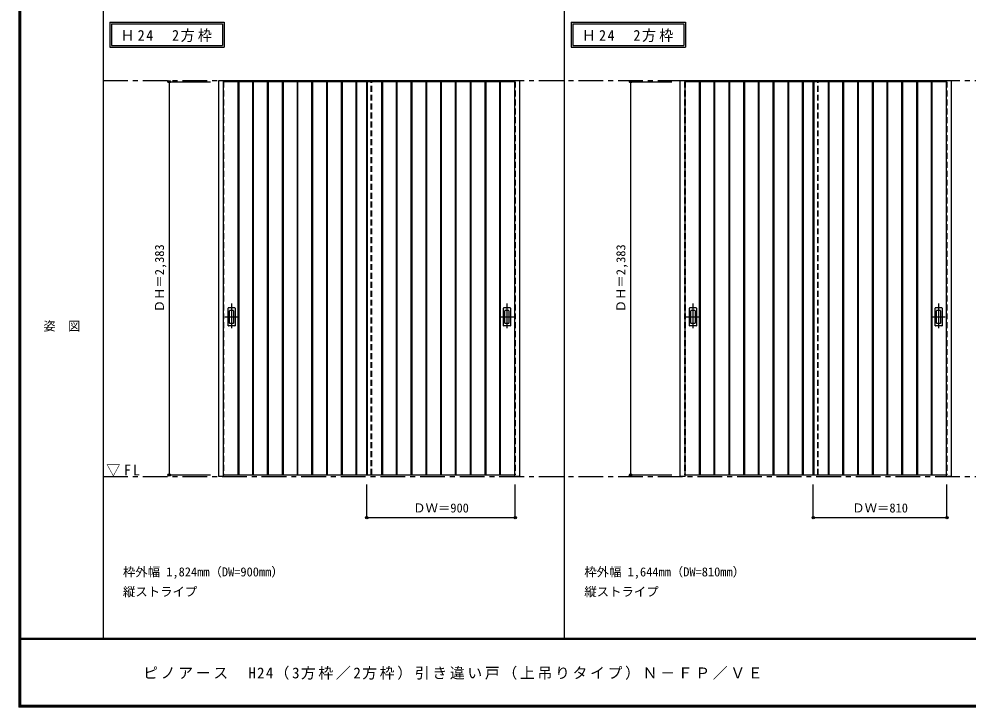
# Model space of a CAD drawing. Units: millimetres, scale not verified. Extents: x -6000 to 5700, y -4307 to 4260.
# Drawn here: x -6000 to -250, y -4205 to -36 of the extents above; entities that cross this region are included whole.
import ezdxf
from ezdxf.enums import TextEntityAlignment as Align

# ---------------------------------------------------------------- set-up
doc = ezdxf.new("R2010")
doc.units = ezdxf.units.MM
doc.header["$LTSCALE"] = 30
doc.header["$PDMODE"] = 32
doc.header["$PDSIZE"] = 15
doc.linetypes.add('CHAIN1', pattern=[8, 5, -1, 1, -1])
doc.linetypes.add('DASHED1', pattern=[1.8, 1.2, -0.6])
for name, color, linetype in [('0-1_通り芯', 4, 'CHAIN1'), ('0-2_扉', 4, 'DASHED1'), ('0-3_仕上げ', 7, 'Continuous'), ('0-4_枠', 3, 'Continuous'), ('0-6_引手', 3, 'Continuous'), ('0-A_文字', 7, 'Continuous'), ('0-B_寸法', 4, 'Continuous'), ('F-1_枠', 6, 'Continuous'), ('F-A_文字', 7, 'Continuous')]:
    doc.layers.add(name, color=color, linetype=linetype)
doc.styles.add('ＭＳ ゴシック', font='')
doc.styles.get('ＭＳ ゴシック').set_extended_font_data('MS Gothic')

msp = doc.modelspace()

# ---------------------------------------------------------------- linework, layer by layer
at = {"layer": '0-1_通り芯', "color": 7}
for p, q in [((-5490, -407.5), (5690, -407.5)), ((-5490, -2807.5), (5690, -2807.5))]:
    msp.add_line(p, q, dxfattribs=at)
at = {"layer": '0-1_通り芯'}
for p, q in [((-4712, -1760), (-4712, -1922)), ((-3044, -1760), (-3044, -1922)), ((-1917, -1760), (-1917, -1922)), ((-429, -1760), (-429, -1922)), ((-4753, -1841), (-4671, -1841)), ((-3085, -1841), (-3003, -1841)), ((-1958, -1841), (-1876, -1841)), ((-470, -1841), (-388, -1841))]:
    msp.add_line(p, q, dxfattribs=at)
at = {"layer": '0-2_扉'}
for p, q in [((-4763, -415.5), (-4763, -2798.5)), ((-4760, -415.5), (-4763, -415.5)), ((-3863, -2798.5), (-3863, -415.5)), ((-2996, -415.5), (-2993, -415.5)), ((-2993, -415.5), (-2993, -2798.5)), ((-1968, -415.5), (-1968, -2798.5)), ((-1965, -415.5), (-1968, -415.5)), ((-1158, -2798.5), (-1158, -415.5)), ((-381, -415.5), (-378, -415.5)), ((-378, -415.5), (-378, -2798.5)), ((-4763, -2798.5), (-4760, -2798.5)), ((-2993, -2798.5), (-2996, -2798.5)), ((-1968, -2798.5), (-1965, -2798.5)), ((-378, -2798.5), (-381, -2798.5))]:
    msp.add_line(p, q, dxfattribs=at)
at = {"layer": '0-2_扉', "color": 3, "linetype": 'Continuous'}
for p, q in [((-2996, -415.5), (-4760, -415.5)), ((-3893, -2798.5), (-3893, -415.5)), ((-381, -415.5), (-1965, -415.5)), ((-1188, -2798.5), (-1188, -415.5)), ((-4760, -2798.5), (-2996, -2798.5)), ((-1965, -2798.5), (-381, -2798.5))]:
    msp.add_line(p, q, dxfattribs=at)
at = {"layer": '0-3_仕上げ', "color": 3, "linetype": 'DASHED1'}
for p, q in [((-4760, -415.5), (-4760, -2798.5)), ((-3866, -2798.5), (-3866, -415.5)), ((-2996, -2798.5), (-2996, -415.5)), ((-1965, -415.5), (-1965, -2798.5)), ((-1161, -2798.5), (-1161, -415.5)), ((-381, -2798.5), (-381, -415.5))]:
    msp.add_line(p, q, dxfattribs=at)
at = {"layer": '0-3_仕上げ', "color": 3}
for p, q in [((-4673.5, -415.5), (-4673.5, -2798.5)), ((-4668.5, -415.5), (-4668.5, -2798.5)), ((-4585.5, -415.5), (-4585.5, -2798.5)), ((-4580.5, -415.5), (-4580.5, -2798.5)), ((-4495.5, -415.5), (-4495.5, -2798.5)), ((-4490.5, -415.5), (-4490.5, -2798.5)), ((-4405.5, -415.5), (-4405.5, -2798.5)), ((-4400.5, -415.5), (-4400.5, -2798.5)), ((-4315.5, -415.5), (-4315.5, -2798.5)), ((-4310.5, -2798.5), (-4310.5, -415.5)), ((-4225.5, -2798.5), (-4225.5, -415.5)), ((-4220.5, -2798.5), (-4220.5, -415.5)), ((-4135.5, -2798.5), (-4135.5, -415.5)), ((-4130.5, -2798.5), (-4130.5, -415.5)), ((-4045.5, -2798.5), (-4045.5, -415.5)), ((-4040.5, -2798.5), (-4040.5, -415.5)), ((-3957.5, -2798.5), (-3957.5, -415.5)), ((-3952.5, -2798.5), (-3952.5, -415.5)), ((-3890, -415.5), (-3890, -2798.5)), ((-3803.5, -415.5), (-3803.5, -2798.5)), ((-3798.5, -415.5), (-3798.5, -2798.5)), ((-3715.5, -415.5), (-3715.5, -2798.5)), ((-3710.5, -415.5), (-3710.5, -2798.5)), ((-3625.5, -415.5), (-3625.5, -2798.5)), ((-3620.5, -415.5), (-3620.5, -2798.5)), ((-3535.5, -415.5), (-3535.5, -2798.5)), ((-3530.5, -415.5), (-3530.5, -2798.5)), ((-3445.5, -415.5), (-3445.5, -2798.5)), ((-3440.5, -2798.5), (-3440.5, -415.5)), ((-3355.5, -2798.5), (-3355.5, -415.5)), ((-3350.5, -2798.5), (-3350.5, -415.5)), ((-3265.5, -2798.5), (-3265.5, -415.5)), ((-3260.5, -2798.5), (-3260.5, -415.5)), ((-3175.5, -2798.5), (-3175.5, -415.5)), ((-3170.5, -2798.5), (-3170.5, -415.5)), ((-3087.5, -2798.5), (-3087.5, -415.5)), ((-3082.5, -2798.5), (-3082.5, -415.5)), ((-1878.5, -415.5), (-1878.5, -2798.5)), ((-1873.5, -415.5), (-1873.5, -2798.5)), ((-1790.5, -415.5), (-1790.5, -2798.5)), ((-1785.5, -415.5), (-1785.5, -2798.5)), ((-1700.5, -415.5), (-1700.5, -2798.5)), ((-1695.5, -415.5), (-1695.5, -2798.5)), ((-1610.5, -415.5), (-1610.5, -2798.5)), ((-1605.5, -415.5), (-1605.5, -2798.5)), ((-1520.5, -2798.5), (-1520.5, -415.5)), ((-1515.5, -2798.5), (-1515.5, -415.5)), ((-1430.5, -2798.5), (-1430.5, -415.5)), ((-1425.5, -2798.5), (-1425.5, -415.5)), ((-1340.5, -2798.5), (-1340.5, -415.5)), ((-1335.5, -2798.5), (-1335.5, -415.5)), ((-1252.5, -2798.5), (-1252.5, -415.5)), ((-1247.5, -2798.5), (-1247.5, -415.5)), ((-1185, -415.5), (-1185, -2798.5)), ((-1098.5, -415.5), (-1098.5, -2798.5)), ((-1093.5, -415.5), (-1093.5, -2798.5)), ((-1010.5, -415.5), (-1010.5, -2798.5)), ((-1005.5, -415.5), (-1005.5, -2798.5)), ((-920.5, -415.5), (-920.5, -2798.5)), ((-915.5, -415.5), (-915.5, -2798.5)), ((-830.5, -415.5), (-830.5, -2798.5)), ((-825.5, -415.5), (-825.5, -2798.5)), ((-740.5, -2798.5), (-740.5, -415.5)), ((-735.5, -2798.5), (-735.5, -415.5)), ((-650.5, -2798.5), (-650.5, -415.5)), ((-645.5, -2798.5), (-645.5, -415.5)), ((-560.5, -2798.5), (-560.5, -415.5)), ((-555.5, -2798.5), (-555.5, -415.5)), ((-472.5, -2798.5), (-472.5, -415.5)), ((-467.5, -2798.5), (-467.5, -415.5))]:
    msp.add_line(p, q, dxfattribs=at)
at = {"layer": '0-4_枠'}
for p, q in [((-4790, -407.5), (-2966, -407.5)), ((-4790, -2807.5), (-4790, -407.5)), ((-4760, -2807.5), (-4760, -407.5)), ((-2996, -2797.96), (-2996, -407.5)), ((-2966, -2807.5), (-2966, -407.5)), ((-1995, -407.5), (-351, -407.5)), ((-1995, -2807.5), (-1995, -407.5)), ((-1965, -2807.5), (-1965, -407.5)), ((-381, -2797.96), (-381, -407.5)), ((-351, -2807.5), (-351, -407.5)), ((-4760, -2807.5), (-4790, -2807.5)), ((-2996, -2798.3), (-2996, -2797.96)), ((-1965, -2807.5), (-1995, -2807.5)), ((-381, -2798.3), (-381, -2797.96))]:
    msp.add_line(p, q, dxfattribs=at)
for points in [[(-2966, -2807.5), (-2996, -2807.5), (-2996, -2798.3)], [(-351, -2807.5), (-381, -2807.5), (-381, -2798.3)]]:
    msp.add_lwpolyline(points, dxfattribs=at)
at = {"layer": '0-6_引手'}
for p, q in [((-4733, -1894.5), (-4733, -1787.5)), ((-4692.5, -1786), (-4731.5, -1786)), ((-4691, -1787.5), (-4691, -1894.5)), ((-3065, -1894.5), (-3065, -1787.5)), ((-3024.5, -1786), (-3063.5, -1786)), ((-3023, -1787.5), (-3023, -1894.5)), ((-1938, -1894.5), (-1938, -1787.5)), ((-1897.5, -1786), (-1936.5, -1786)), ((-1896, -1787.5), (-1896, -1894.5)), ((-450, -1894.5), (-450, -1787.5)), ((-409.5, -1786), (-448.5, -1786)), ((-408, -1787.5), (-408, -1894.5)), ((-4692.5, -1896), (-4731.5, -1896)), ((-3024.5, -1896), (-3063.5, -1896)), ((-1897.5, -1896), (-1936.5, -1896)), ((-409.5, -1896), (-448.5, -1896))]:
    msp.add_line(p, q, dxfattribs=at)
at = {"layer": '0-6_引手', "color": 7}
for p, q in [((-4724.5, -1878.5), (-4724.5, -1803.5)), ((-4701, -1802), (-4723, -1802)), ((-4699.5, -1803.5), (-4699.5, -1878.5)), ((-3056.5, -1878.5), (-3056.5, -1803.5)), ((-3033, -1802), (-3055, -1802)), ((-3031.5, -1803.5), (-3031.5, -1878.5)), ((-1929.5, -1878.5), (-1929.5, -1803.5)), ((-1906, -1802), (-1928, -1802)), ((-1904.5, -1803.5), (-1904.5, -1878.5)), ((-441.5, -1878.5), (-441.5, -1803.5)), ((-418, -1802), (-440, -1802)), ((-416.5, -1803.5), (-416.5, -1878.5)), ((-4701, -1880), (-4723, -1880)), ((-3033, -1880), (-3055, -1880)), ((-1906, -1880), (-1928, -1880)), ((-418, -1880), (-440, -1880))]:
    msp.add_line(p, q, dxfattribs=at)
at = {"layer": '0-6_引手'}
for centre, start, end in [((-4731.5, -1787.5), 90, 180), ((-4692.5, -1787.5), 0, 90), ((-3063.5, -1787.5), 90, 180), ((-3024.5, -1787.5), 0, 90), ((-1936.5, -1787.5), 90, 180), ((-1897.5, -1787.5), 0, 90), ((-448.5, -1787.5), 90, 180), ((-409.5, -1787.5), 0, 90), ((-4731.5, -1894.5), 180, 270), ((-4692.5, -1894.5), 270, 0), ((-3063.5, -1894.5), 180, 270), ((-3024.5, -1894.5), 270, 0), ((-1936.5, -1894.5), 180, 270), ((-1897.5, -1894.5), 270, 0), ((-448.5, -1894.5), 180, 270), ((-409.5, -1894.5), 270, 0)]:
    msp.add_arc(centre, 1.5, start, end, dxfattribs=at)
at = {"layer": '0-6_引手', "color": 7}
for centre, start, end in [((-4723, -1803.5), 90, 180), ((-4701, -1803.5), 0, 90), ((-3055, -1803.5), 90, 180), ((-3033, -1803.5), 0, 90), ((-1928, -1803.5), 90, 180), ((-1906, -1803.5), 0, 90), ((-440, -1803.5), 90, 180), ((-418, -1803.5), 0, 90), ((-4723, -1878.5), 180, 270), ((-4701, -1878.5), 270, 0), ((-3055, -1878.5), 180, 270), ((-3033, -1878.5), 270, 0), ((-1928, -1878.5), 180, 270), ((-1906, -1878.5), 270, 0), ((-440, -1878.5), 180, 270), ((-418, -1878.5), 270, 0)]:
    msp.add_arc(centre, 1.5, start, end, dxfattribs=at)
at = {"layer": '0-A_文字'}
for p, q in [((-5450, -55.5), (-5450, -205.5)), ((-2655, -55.5), (-2655, -205.5)), ((-5440, -65.5), (-5440, -195.5)), ((-5440, -65.5), (-4767.38, -65.5)), ((-4767.38, -65.5), (-4767.38, -195.5)), ((-2645, -65.5), (-2645, -195.5)), ((-2645, -65.5), (-1972.38, -65.5)), ((-1972.38, -65.5), (-1972.38, -195.5)), ((-5450, -205.5), (-4757.38, -205.5)), ((-5440, -195.5), (-4767.38, -195.5)), ((-2655, -205.5), (-1962.38, -205.5)), ((-2645, -195.5), (-1972.38, -195.5))]:
    msp.add_line(p, q, dxfattribs=at)
for points in [[(-5450, -55.5), (-4757.38, -55.5), (-4757.38, -205.5)], [(-2655, -55.5), (-1962.38, -55.5), (-1962.38, -205.5)]]:
    msp.add_lwpolyline(points, dxfattribs=at)
at = {"layer": '0-B_寸法'}
for p, q in [((-5090, -415.5), (-4840, -415.5)), ((-5090, -415.5), (-5090, -2798.5)), ((-2295, -415.5), (-2045, -415.5)), ((-2295, -415.5), (-2295, -2798.5)), ((-5090, -2798.5), (-4840, -2798.5)), ((-2295, -2798.5), (-2045, -2798.5)), ((-3893, -3057.5), (-3893, -2857.5)), ((-2993, -3057.5), (-2993, -2857.5)), ((-1188, -3057.5), (-1188, -2857.5)), ((-378, -3057.5), (-378, -2857.5)), ((-3893, -3057.5), (-2993, -3057.5)), ((-1188, -3057.5), (-378, -3057.5))]:
    msp.add_line(p, q, dxfattribs=at)
at = {"layer": '0-B_寸法', "color": 7}
for p in [(-5090, -415.5), (-2295, -415.5), (-5090, -2798.5), (-2295, -2798.5), (-3893, -3057.5), (-2993, -3057.5), (-1188, -3057.5), (-378, -3057.5)]:
    msp.add_point(p, dxfattribs=at)
at = {"layer": 'F-1_枠'}
for p, q in [((-6000, 4175), (-6000, -4205)), ((-5995, 4175), (-5995, -4205)), ((-5990, 4175), (-5990, -4205)), ((-5490, 4175), (-5490, -3790)), ((-2695, -3790), (-2695, 4175)), ((5700, -3790), (-6000, -3790)), ((5700, -3795), (-6000, -3795)), ((5700, -4195), (-6000, -4195)), ((5700, -4200), (-6000, -4200)), ((5700, -4205), (-6000, -4205))]:
    msp.add_line(p, q, dxfattribs=at)

# ---------------------------------------------------------------- texts
at = {"layer": '0-A_文字', "style": 'ＭＳ ゴシック'}
for s, p in [('枠外幅 1,824mm（DW=900mm）', (-5370, -3430)), ('枠外幅 1,644mm（DW=810mm）', (-2575, -3430)), ('縦ストライプ', (-5370, -3550)), ('縦ストライプ', (-2575, -3550))]:
    msp.add_text(s, height=54.99, dxfattribs=at).set_placement(p, align=Align.BOTTOM_LEFT)
at = {"layer": '0-A_文字', "char_height": 65.98, "attachment_point": 7, "style": 'ＭＳ ゴシック'}
for s, insert in [('\\T1.22;\\W0.95;Ｈ24\u30002方枠', (-5385.34, -175.5)), ('\\T1.22;\\W0.95;Ｈ24\u30002方枠', (-2590.34, -175.5)), ('\\T1.26;\\W0.95;▽FL', (-5471.25, -2807.5))]:
    msp.add_mtext(s, dxfattribs=dict(at, insert=insert))
at = {"layer": '0-B_寸法', "color": 7, "style": 'ＭＳ ゴシック'}
for p in [(-5105, -1813.25), (-2310, -1813.25)]:
    msp.add_text('ＤＨ＝2,383', height=54.99, rotation=90, dxfattribs=at).set_placement(p, align=Align.BOTTOM_LEFT)
for s, p in [('ＤＷ＝900', (-3611.75, -3042.5)), ('ＤＷ＝810', (-951.75, -3042.5))]:
    msp.add_text(s, height=54.99, dxfattribs=at).set_placement(p, align=Align.BOTTOM_LEFT)
at = {"layer": 'F-A_文字', "style": 'ＭＳ ゴシック'}
msp.add_text('姿\u3000図', height=54.99, dxfattribs=at).set_placement((-5852.5, -1940.25), align=Align.BOTTOM_LEFT)
at = {"layer": 'F-A_文字', "insert": (-5247.55, -4040), "char_height": 65.98, "attachment_point": 7, "style": 'ＭＳ ゴシック'}
msp.add_mtext('\\T1.18;ピノアース\u3000H24（3方枠／2方枠）引き違い戸（上吊りタイプ）Ｎ－ＦＰ／ＶＥ', dxfattribs=at)

doc.saveas('drawing.dxf')
